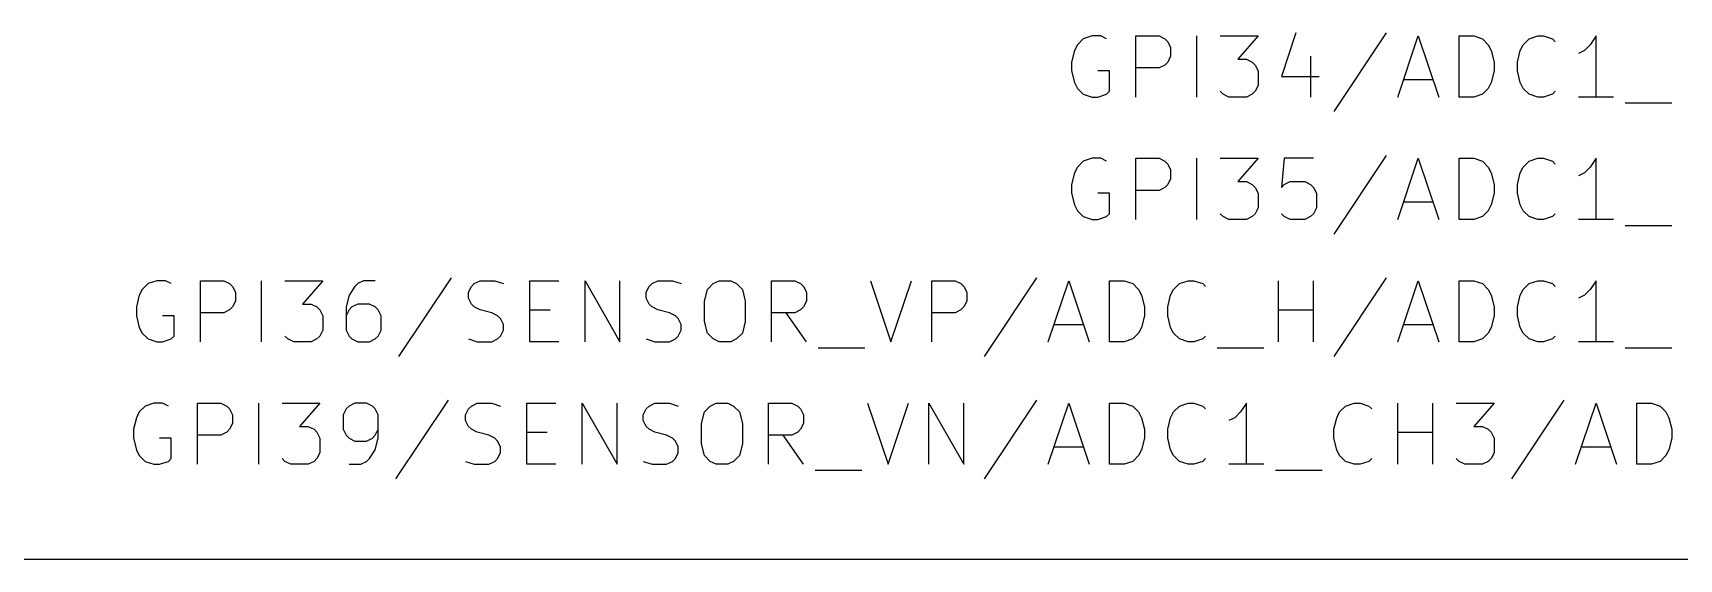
# Model space of a CAD drawing. Extents: x 0.4 to 16.1, y -11.3 to -0.4.
# Drawn here: x 5.768 to 7.114, y -10.5 to -10.07 of the extents above; entities that cross this region are included whole.
import ezdxf

# ---------------------------------------------------------------- set-up
doc = ezdxf.new("R2010")
doc.units = 0
doc.header["$MEASUREMENT"] = 0
for name, color, linetype in [('CYAN2', 4, 'CONTINUOUS'), ('LYELLOW', 51, 'CONTINUOUS'), ('RED2', 1, 'CONTINUOUS')]:
    doc.layers.add(name, color=color, linetype=linetype)

msp = doc.modelspace()

# ---------------------------------------------------------------- linework, layer by layer
at = {"layer": 'CYAN2', "linetype": 'CONTINUOUS'}
for p, q in [((6.62666, -10.075), (6.6219, -10.0798)), ((6.63381, -10.0726), (6.62666, -10.075)), ((6.64095, -10.0726), (6.63381, -10.0726)), ((6.64571, -10.075), (6.64095, -10.0726)), ((6.66952, -10.1226), (6.66952, -10.0726)), ((6.66952, -10.0726), (6.68857, -10.0726)), ((6.68857, -10.0726), (6.69333, -10.075)), ((6.69333, -10.075), (6.69571, -10.0774)), ((6.71952, -10.1226), (6.71952, -10.0726)), ((6.73857, -10.0726), (6.76952, -10.0726)), ((6.76952, -10.0726), (6.75285, -10.0917)), ((6.80047, -10.0702), (6.78857, -10.1059)), ((6.87428, -10.0702), (6.83143, -10.1345)), ((6.88381, -10.1226), (6.90047, -10.0726)), ((6.90047, -10.0726), (6.91714, -10.1226)), ((6.93381, -10.1226), (6.93381, -10.0726)), ((6.93381, -10.0726), (6.94571, -10.0726)), ((6.94571, -10.0726), (6.95285, -10.075)), ((6.95285, -10.075), (6.95761, -10.0798)), ((6.98619, -10.0798), (6.99095, -10.075)), ((6.99095, -10.075), (6.99809, -10.0726)), ((6.99809, -10.0726), (7.00285, -10.0726)), ((7.00285, -10.0726), (7.01, -10.075)), ((7.01, -10.075), (7.01238, -10.0774)), ((7.04571, -10.0726), (7.04095, -10.0798)), ((7.04571, -10.1226), (7.04571, -10.0726)), ((6.61952, -10.0845), (6.61714, -10.094)), ((6.6219, -10.0798), (6.61952, -10.0845)), ((6.69571, -10.0774), (6.69809, -10.0821)), ((6.69809, -10.0893), (6.69571, -10.094)), ((6.69809, -10.0821), (6.69809, -10.0893)), ((6.81238, -10.0893), (6.81238, -10.1226)), ((6.95761, -10.0798), (6.96, -10.0845)), ((6.96, -10.0845), (6.96238, -10.094)), ((6.98143, -10.094), (6.98381, -10.0845)), ((6.98381, -10.0845), (6.98619, -10.0798)), ((7.03619, -10.0845), (7.03143, -10.0869)), ((7.04095, -10.0798), (7.03619, -10.0845)), ((6.61714, -10.094), (6.61714, -10.1012)), ((6.61714, -10.1012), (6.61952, -10.1107)), ((6.64809, -10.1012), (6.63857, -10.1012)), ((6.64809, -10.1179), (6.64809, -10.1012)), ((6.68857, -10.0988), (6.66952, -10.0988)), ((6.69333, -10.0964), (6.68857, -10.0988)), ((6.69571, -10.094), (6.69333, -10.0964)), ((6.75285, -10.0917), (6.76, -10.0917)), ((6.76, -10.0917), (6.76476, -10.094)), ((6.76476, -10.094), (6.76714, -10.0964)), ((6.76714, -10.0964), (6.76952, -10.1012)), ((6.76952, -10.1012), (6.76952, -10.1131)), ((6.96238, -10.1012), (6.96, -10.1107)), ((6.96238, -10.094), (6.96238, -10.1012)), ((6.98143, -10.1012), (6.98143, -10.094)), ((6.98381, -10.1107), (6.98143, -10.1012)), ((6.61952, -10.1107), (6.6219, -10.1155)), ((6.6219, -10.1155), (6.62666, -10.1202)), ((6.76952, -10.1131), (6.76714, -10.1179)), ((6.78857, -10.1059), (6.81952, -10.1059)), ((6.88857, -10.1083), (6.91238, -10.1083)), ((6.95761, -10.1155), (6.95285, -10.1202)), ((6.96, -10.1107), (6.95761, -10.1155)), ((6.98619, -10.1155), (6.98381, -10.1107)), ((6.99095, -10.1202), (6.98619, -10.1155)), ((6.62666, -10.1202), (6.63381, -10.1226)), ((6.63381, -10.1226), (6.63857, -10.1226)), ((6.63857, -10.1226), (6.64571, -10.1202)), ((6.64571, -10.1202), (6.64809, -10.1179)), ((6.74095, -10.1202), (6.73857, -10.1179)), ((6.74571, -10.1226), (6.74095, -10.1202)), ((6.76, -10.1226), (6.74571, -10.1226)), ((6.76476, -10.1202), (6.76, -10.1226)), ((6.76714, -10.1179), (6.76476, -10.1202)), ((6.94571, -10.1226), (6.93381, -10.1226)), ((6.95285, -10.1202), (6.94571, -10.1226)), ((6.99809, -10.1226), (6.99095, -10.1202)), ((7.00285, -10.1226), (6.99809, -10.1226)), ((7.01, -10.1202), (7.00285, -10.1226)), ((7.01238, -10.1179), (7.01, -10.1202)), ((7.06, -10.1226), (7.03143, -10.1226)), ((7.06952, -10.1274), (7.10761, -10.1274)), ((6.6219, -10.1798), (6.61952, -10.1845)), ((6.62666, -10.175), (6.6219, -10.1798)), ((6.63381, -10.1726), (6.62666, -10.175)), ((6.64095, -10.1726), (6.63381, -10.1726)), ((6.64571, -10.175), (6.64095, -10.1726)), ((6.66952, -10.2226), (6.66952, -10.1726)), ((6.66952, -10.1726), (6.68857, -10.1726)), ((6.68857, -10.1726), (6.69333, -10.175)), ((6.69333, -10.175), (6.69571, -10.1774)), ((6.69571, -10.1774), (6.69809, -10.1821)), ((6.69809, -10.1821), (6.69809, -10.1893)), ((6.71952, -10.2226), (6.71952, -10.1726)), ((6.73857, -10.1726), (6.76952, -10.1726)), ((6.76952, -10.1726), (6.75285, -10.1917)), ((6.79095, -10.1726), (6.78857, -10.1964)), ((6.81476, -10.1726), (6.79095, -10.1726)), ((6.87428, -10.1702), (6.83143, -10.2345)), ((6.88381, -10.2226), (6.90047, -10.1726)), ((6.90047, -10.1726), (6.91714, -10.2226)), ((6.93381, -10.2226), (6.93381, -10.1726)), ((6.93381, -10.1726), (6.94571, -10.1726)), ((6.94571, -10.1726), (6.95285, -10.175)), ((6.95285, -10.175), (6.95761, -10.1798)), ((6.95761, -10.1798), (6.96, -10.1845)), ((6.98381, -10.1845), (6.98619, -10.1798)), ((6.98619, -10.1798), (6.99095, -10.175)), ((6.99095, -10.175), (6.99809, -10.1726)), ((6.99809, -10.1726), (7.00285, -10.1726)), ((7.00285, -10.1726), (7.01, -10.175)), ((7.01, -10.175), (7.01238, -10.1774)), ((7.04095, -10.1798), (7.03619, -10.1845)), ((7.04571, -10.1726), (7.04095, -10.1798)), ((7.04571, -10.2226), (7.04571, -10.1726)), ((6.61952, -10.1845), (6.61714, -10.194)), ((6.61714, -10.194), (6.61714, -10.2012)), ((6.69333, -10.1964), (6.68857, -10.1988)), ((6.69571, -10.194), (6.69333, -10.1964)), ((6.69809, -10.1893), (6.69571, -10.194)), ((6.75285, -10.1917), (6.76, -10.1917)), ((6.76, -10.1917), (6.76476, -10.194)), ((6.76476, -10.194), (6.76714, -10.1964)), ((6.76714, -10.1964), (6.76952, -10.2012)), ((6.78857, -10.1964), (6.79095, -10.194)), ((6.79095, -10.194), (6.79571, -10.1917)), ((6.79571, -10.1917), (6.80761, -10.1917)), ((6.80761, -10.1917), (6.81238, -10.194)), ((6.81238, -10.194), (6.81476, -10.1964)), ((6.81476, -10.1964), (6.81714, -10.2012)), ((6.96, -10.1845), (6.96238, -10.194)), ((6.96238, -10.194), (6.96238, -10.2012)), ((6.98143, -10.194), (6.98381, -10.1845)), ((6.98143, -10.2012), (6.98143, -10.194)), ((7.03619, -10.1845), (7.03143, -10.1869)), ((6.61714, -10.2012), (6.61952, -10.2107)), ((6.64809, -10.2012), (6.63857, -10.2012)), ((6.64809, -10.2179), (6.64809, -10.2012)), ((6.68857, -10.1988), (6.66952, -10.1988)), ((6.76952, -10.2012), (6.76952, -10.2131)), ((6.81714, -10.2012), (6.81714, -10.2131)), ((6.88857, -10.2083), (6.91238, -10.2083)), ((6.96238, -10.2012), (6.96, -10.2107)), ((6.98381, -10.2107), (6.98143, -10.2012)), ((6.61952, -10.2107), (6.6219, -10.2155)), ((6.6219, -10.2155), (6.62666, -10.2202)), ((6.62666, -10.2202), (6.63381, -10.2226)), ((6.63381, -10.2226), (6.63857, -10.2226)), ((6.63857, -10.2226), (6.64571, -10.2202)), ((6.64571, -10.2202), (6.64809, -10.2179)), ((6.74095, -10.2202), (6.73857, -10.2179)), ((6.74571, -10.2226), (6.74095, -10.2202)), ((6.76, -10.2226), (6.74571, -10.2226)), ((6.76476, -10.2202), (6.76, -10.2226)), ((6.76714, -10.2179), (6.76476, -10.2202)), ((6.76952, -10.2131), (6.76714, -10.2179)), ((6.79095, -10.2202), (6.78857, -10.2179)), ((6.79571, -10.2226), (6.79095, -10.2202)), ((6.80761, -10.2226), (6.79571, -10.2226)), ((6.81238, -10.2202), (6.80761, -10.2226)), ((6.81476, -10.2179), (6.81238, -10.2202)), ((6.81714, -10.2131), (6.81476, -10.2179)), ((6.94571, -10.2226), (6.93381, -10.2226)), ((6.95285, -10.2202), (6.94571, -10.2226)), ((6.95761, -10.2155), (6.95285, -10.2202)), ((6.96, -10.2107), (6.95761, -10.2155)), ((6.98619, -10.2155), (6.98381, -10.2107)), ((6.99095, -10.2202), (6.98619, -10.2155)), ((6.99809, -10.2226), (6.99095, -10.2202)), ((7.00285, -10.2226), (6.99809, -10.2226)), ((7.01, -10.2202), (7.00285, -10.2226)), ((7.01238, -10.2179), (7.01, -10.2202)), ((7.06, -10.2226), (7.03143, -10.2226)), ((7.06952, -10.2274), (7.10761, -10.2274)), ((5.86238, -10.275), (5.85761, -10.2798)), ((5.86952, -10.2726), (5.86238, -10.275)), ((5.87666, -10.2726), (5.86952, -10.2726)), ((5.88143, -10.275), (5.87666, -10.2726)), ((5.90523, -10.3226), (5.90523, -10.2726)), ((5.90523, -10.2726), (5.92428, -10.2726)), ((5.92428, -10.2726), (5.92904, -10.275)), ((5.92904, -10.275), (5.93143, -10.2774)), ((5.93143, -10.2774), (5.93381, -10.2821)), ((5.95523, -10.3226), (5.95523, -10.2726)), ((5.97428, -10.2726), (6.00523, -10.2726)), ((6.00523, -10.2726), (5.98857, -10.2917)), ((6.03143, -10.2774), (6.02666, -10.2845)), ((6.03381, -10.275), (6.03143, -10.2774)), ((6.03857, -10.2726), (6.03381, -10.275)), ((6.04809, -10.2726), (6.03857, -10.2726)), ((6.11, -10.2702), (6.06714, -10.3345)), ((6.12428, -10.2821), (6.12666, -10.2774)), ((6.12666, -10.2774), (6.12904, -10.275)), ((6.12904, -10.275), (6.13381, -10.2726)), ((6.13381, -10.2726), (6.14571, -10.2726)), ((6.14571, -10.2726), (6.15285, -10.275)), ((6.17428, -10.3226), (6.17428, -10.2726)), ((6.17428, -10.2726), (6.19809, -10.2726)), ((6.21952, -10.3226), (6.21952, -10.2726)), ((6.21952, -10.2726), (6.24809, -10.3226)), ((6.24809, -10.3226), (6.24809, -10.2726)), ((6.26952, -10.2821), (6.2719, -10.2774)), ((6.2719, -10.2774), (6.27428, -10.275)), ((6.27428, -10.275), (6.27904, -10.2726)), ((6.27904, -10.2726), (6.29095, -10.2726)), ((6.29095, -10.2726), (6.29809, -10.275)), ((6.31952, -10.2798), (6.32428, -10.275)), ((6.32428, -10.275), (6.32904, -10.2726)), ((6.32904, -10.2726), (6.33857, -10.2726)), ((6.33857, -10.2726), (6.34333, -10.275)), ((6.34333, -10.275), (6.34809, -10.2798)), ((6.3719, -10.3226), (6.3719, -10.2726)), ((6.3719, -10.2726), (6.39095, -10.2726)), ((6.39095, -10.2726), (6.39571, -10.275)), ((6.39571, -10.275), (6.39809, -10.2774)), ((6.39809, -10.2774), (6.40047, -10.2821)), ((6.45285, -10.2726), (6.46952, -10.3226)), ((6.46952, -10.3226), (6.48619, -10.2726)), ((6.50285, -10.3226), (6.50285, -10.2726)), ((6.50285, -10.2726), (6.5219, -10.2726)), ((6.5219, -10.2726), (6.52666, -10.275)), ((6.52666, -10.275), (6.52904, -10.2774)), ((6.52904, -10.2774), (6.53143, -10.2821)), ((6.58857, -10.2702), (6.54571, -10.3345)), ((6.59809, -10.3226), (6.61476, -10.2726)), ((6.61476, -10.2726), (6.63143, -10.3226)), ((6.64809, -10.3226), (6.64809, -10.2726)), ((6.64809, -10.2726), (6.66, -10.2726)), ((6.66, -10.2726), (6.66714, -10.275)), ((6.66714, -10.275), (6.6719, -10.2798)), ((6.70047, -10.2798), (6.70523, -10.275)), ((6.70523, -10.275), (6.71238, -10.2726)), ((6.71238, -10.2726), (6.71714, -10.2726)), ((6.71714, -10.2726), (6.72428, -10.275)), ((6.72428, -10.275), (6.72666, -10.2774)), ((6.78619, -10.3226), (6.78619, -10.2726)), ((6.81476, -10.3226), (6.81476, -10.2726)), ((6.87428, -10.2702), (6.83143, -10.3345)), ((6.88381, -10.3226), (6.90047, -10.2726)), ((6.90047, -10.2726), (6.91714, -10.3226)), ((6.93381, -10.3226), (6.93381, -10.2726)), ((6.93381, -10.2726), (6.94571, -10.2726)), ((6.94571, -10.2726), (6.95285, -10.275)), ((6.95285, -10.275), (6.95761, -10.2798)), ((6.98619, -10.2798), (6.99095, -10.275)), ((6.99095, -10.275), (6.99809, -10.2726)), ((6.99809, -10.2726), (7.00285, -10.2726)), ((7.00285, -10.2726), (7.01, -10.275)), ((7.01, -10.275), (7.01238, -10.2774)), ((7.04571, -10.2726), (7.04095, -10.2798)), ((7.04571, -10.3226), (7.04571, -10.2726)), ((5.85523, -10.2845), (5.85285, -10.294)), ((5.85761, -10.2798), (5.85523, -10.2845)), ((5.93381, -10.2893), (5.93143, -10.294)), ((5.93381, -10.2821), (5.93381, -10.2893)), ((6.02666, -10.2845), (6.02428, -10.294)), ((6.12428, -10.2869), (6.12428, -10.2821)), ((6.12666, -10.2917), (6.12428, -10.2869)), ((6.26952, -10.2869), (6.26952, -10.2821)), ((6.2719, -10.2917), (6.26952, -10.2869)), ((6.31714, -10.2893), (6.31952, -10.2798)), ((6.31714, -10.3059), (6.31714, -10.2893)), ((6.34809, -10.2798), (6.35047, -10.2893)), ((6.35047, -10.2893), (6.35047, -10.3059)), ((6.40047, -10.2893), (6.39809, -10.294)), ((6.40047, -10.2821), (6.40047, -10.2893)), ((6.53143, -10.2893), (6.52904, -10.294)), ((6.53143, -10.2821), (6.53143, -10.2893)), ((6.6719, -10.2798), (6.67428, -10.2845)), ((6.67428, -10.2845), (6.67666, -10.294)), ((6.69571, -10.294), (6.69809, -10.2845)), ((6.69809, -10.2845), (6.70047, -10.2798)), ((6.95761, -10.2798), (6.96, -10.2845)), ((6.96, -10.2845), (6.96238, -10.294)), ((6.98143, -10.294), (6.98381, -10.2845)), ((6.98381, -10.2845), (6.98619, -10.2798)), ((7.03619, -10.2845), (7.03143, -10.2869)), ((7.04095, -10.2798), (7.03619, -10.2845)), ((5.85285, -10.294), (5.85285, -10.3012)), ((5.85285, -10.3012), (5.85523, -10.3107)), ((5.88381, -10.3012), (5.87428, -10.3012)), ((5.88381, -10.3179), (5.88381, -10.3012)), ((5.92428, -10.2988), (5.90523, -10.2988)), ((5.92904, -10.2964), (5.92428, -10.2988)), ((5.93143, -10.294), (5.92904, -10.2964)), ((5.98857, -10.2917), (5.99571, -10.2917)), ((5.99571, -10.2917), (6.00047, -10.294)), ((6.00047, -10.294), (6.00285, -10.2964)), ((6.00285, -10.2964), (6.00523, -10.3012)), ((6.00523, -10.3012), (6.00523, -10.3131)), ((6.02428, -10.294), (6.02428, -10.3131)), ((6.02666, -10.2964), (6.02428, -10.3012)), ((6.02904, -10.294), (6.02666, -10.2964)), ((6.03381, -10.2917), (6.02904, -10.294)), ((6.04333, -10.2917), (6.03381, -10.2917)), ((6.04809, -10.294), (6.04333, -10.2917)), ((6.05047, -10.2964), (6.04809, -10.294)), ((6.05285, -10.3012), (6.05047, -10.2964)), ((6.05285, -10.3131), (6.05285, -10.3012)), ((6.12904, -10.294), (6.12666, -10.2917)), ((6.13381, -10.2964), (6.12904, -10.294)), ((6.14333, -10.2988), (6.13381, -10.2964)), ((6.14809, -10.3012), (6.14333, -10.2988)), ((6.15047, -10.3036), (6.14809, -10.3012)), ((6.15285, -10.3083), (6.15047, -10.3036)), ((6.17428, -10.2964), (6.19095, -10.2964)), ((6.27428, -10.294), (6.2719, -10.2917)), ((6.27904, -10.2964), (6.27428, -10.294)), ((6.28857, -10.2988), (6.27904, -10.2964)), ((6.29333, -10.3012), (6.28857, -10.2988)), ((6.29571, -10.3036), (6.29333, -10.3012)), ((6.29809, -10.3083), (6.29571, -10.3036)), ((6.39095, -10.2988), (6.3719, -10.2988)), ((6.40047, -10.3226), (6.38381, -10.2988)), ((6.39571, -10.2964), (6.39095, -10.2988)), ((6.39809, -10.294), (6.39571, -10.2964)), ((6.5219, -10.2988), (6.50285, -10.2988)), ((6.52666, -10.2964), (6.5219, -10.2988)), ((6.52904, -10.294), (6.52666, -10.2964)), ((6.67666, -10.3012), (6.67428, -10.3107)), ((6.67666, -10.294), (6.67666, -10.3012)), ((6.69571, -10.3012), (6.69571, -10.294)), ((6.69809, -10.3107), (6.69571, -10.3012)), ((6.78619, -10.2964), (6.81476, -10.2964)), ((6.96238, -10.3012), (6.96, -10.3107)), ((6.96238, -10.294), (6.96238, -10.3012)), ((6.98143, -10.3012), (6.98143, -10.294)), ((6.98381, -10.3107), (6.98143, -10.3012)), ((5.85523, -10.3107), (5.85761, -10.3155)), ((5.85761, -10.3155), (5.86238, -10.3202)), ((5.88143, -10.3202), (5.88381, -10.3179)), ((5.97666, -10.3202), (5.97428, -10.3179)), ((6.00285, -10.3179), (6.00047, -10.3202)), ((6.00523, -10.3131), (6.00285, -10.3179)), ((6.02428, -10.3131), (6.02666, -10.3179)), ((6.02666, -10.3179), (6.02904, -10.3202)), ((6.04809, -10.3202), (6.05047, -10.3179)), ((6.05047, -10.3179), (6.05285, -10.3131)), ((6.14809, -10.3202), (6.15047, -10.3179)), ((6.15047, -10.3179), (6.15285, -10.3131)), ((6.15285, -10.3131), (6.15285, -10.3083)), ((6.29333, -10.3202), (6.29571, -10.3179)), ((6.29571, -10.3179), (6.29809, -10.3131)), ((6.29809, -10.3131), (6.29809, -10.3083)), ((6.31952, -10.3155), (6.31714, -10.3059)), ((6.32428, -10.3202), (6.31952, -10.3155)), ((6.34809, -10.3155), (6.34333, -10.3202)), ((6.35047, -10.3059), (6.34809, -10.3155)), ((6.60285, -10.3083), (6.62666, -10.3083)), ((6.6719, -10.3155), (6.66714, -10.3202)), ((6.67428, -10.3107), (6.6719, -10.3155)), ((6.70047, -10.3155), (6.69809, -10.3107)), ((6.70523, -10.3202), (6.70047, -10.3155)), ((6.72666, -10.3179), (6.72428, -10.3202)), ((6.88857, -10.3083), (6.91238, -10.3083)), ((6.95761, -10.3155), (6.95285, -10.3202)), ((6.96, -10.3107), (6.95761, -10.3155)), ((6.98619, -10.3155), (6.98381, -10.3107)), ((6.99095, -10.3202), (6.98619, -10.3155)), ((7.01238, -10.3179), (7.01, -10.3202)), ((5.86238, -10.3202), (5.86952, -10.3226)), ((5.86952, -10.3226), (5.87428, -10.3226)), ((5.87428, -10.3226), (5.88143, -10.3202)), ((5.98143, -10.3226), (5.97666, -10.3202)), ((5.99571, -10.3226), (5.98143, -10.3226)), ((6.00047, -10.3202), (5.99571, -10.3226)), ((6.02904, -10.3202), (6.03381, -10.3226)), ((6.03381, -10.3226), (6.04333, -10.3226)), ((6.04333, -10.3226), (6.04809, -10.3202)), ((6.12428, -10.3202), (6.13143, -10.3226)), ((6.13143, -10.3226), (6.14333, -10.3226)), ((6.14333, -10.3226), (6.14809, -10.3202)), ((6.19809, -10.3226), (6.17428, -10.3226)), ((6.26952, -10.3202), (6.27666, -10.3226)), ((6.27666, -10.3226), (6.28857, -10.3226)), ((6.28857, -10.3226), (6.29333, -10.3202)), ((6.32904, -10.3226), (6.32428, -10.3202)), ((6.33857, -10.3226), (6.32904, -10.3226)), ((6.34333, -10.3202), (6.33857, -10.3226)), ((6.41, -10.3274), (6.44809, -10.3274)), ((6.66, -10.3226), (6.64809, -10.3226)), ((6.66714, -10.3202), (6.66, -10.3226)), ((6.71238, -10.3226), (6.70523, -10.3202)), ((6.71714, -10.3226), (6.71238, -10.3226)), ((6.72428, -10.3202), (6.71714, -10.3226)), ((6.73619, -10.3274), (6.77428, -10.3274)), ((6.94571, -10.3226), (6.93381, -10.3226)), ((6.95285, -10.3202), (6.94571, -10.3226)), ((6.99809, -10.3226), (6.99095, -10.3202)), ((7.00285, -10.3226), (6.99809, -10.3226)), ((7.01, -10.3202), (7.00285, -10.3226)), ((7.06, -10.3226), (7.03143, -10.3226)), ((7.06952, -10.3274), (7.10761, -10.3274)), ((6.10761, -10.3702), (6.06476, -10.4345)), ((6.58857, -10.3702), (6.54571, -10.4345)), ((7.01952, -10.3702), (6.97666, -10.4345)), ((5.85285, -10.3845), (5.85047, -10.394)), ((5.85523, -10.3798), (5.85285, -10.3845)), ((5.86, -10.375), (5.85523, -10.3798)), ((5.86714, -10.3726), (5.86, -10.375)), ((5.87428, -10.3726), (5.86714, -10.3726)), ((5.87904, -10.375), (5.87428, -10.3726)), ((5.90285, -10.4226), (5.90285, -10.3726)), ((5.90285, -10.3726), (5.9219, -10.3726)), ((5.9219, -10.3726), (5.92666, -10.375)), ((5.92666, -10.375), (5.92904, -10.3774)), ((5.92904, -10.3774), (5.93143, -10.3821)), ((5.93143, -10.3821), (5.93143, -10.3893)), ((5.95285, -10.4226), (5.95285, -10.3726)), ((5.9719, -10.3726), (6.00285, -10.3726)), ((6.00285, -10.3726), (5.98619, -10.3917)), ((6.02428, -10.3774), (6.0219, -10.3821)), ((6.0219, -10.3821), (6.0219, -10.394)), ((6.02666, -10.375), (6.02428, -10.3774)), ((6.03143, -10.3726), (6.02666, -10.375)), ((6.04095, -10.3726), (6.03143, -10.3726)), ((6.04571, -10.375), (6.04095, -10.3726)), ((6.04809, -10.3774), (6.04571, -10.375)), ((6.05047, -10.3821), (6.04809, -10.3774)), ((6.05047, -10.4012), (6.05047, -10.3821)), ((6.1219, -10.3821), (6.12428, -10.3774)), ((6.1219, -10.3869), (6.1219, -10.3821)), ((6.12428, -10.3774), (6.12666, -10.375)), ((6.12666, -10.375), (6.13143, -10.3726)), ((6.13143, -10.3726), (6.14333, -10.3726)), ((6.14333, -10.3726), (6.15047, -10.375)), ((6.1719, -10.4226), (6.1719, -10.3726)), ((6.1719, -10.3726), (6.19571, -10.3726)), ((6.21714, -10.4226), (6.21714, -10.3726)), ((6.21714, -10.3726), (6.24571, -10.4226)), ((6.24571, -10.4226), (6.24571, -10.3726)), ((6.26714, -10.3821), (6.26952, -10.3774)), ((6.26714, -10.3869), (6.26714, -10.3821)), ((6.26952, -10.3774), (6.2719, -10.375)), ((6.2719, -10.375), (6.27666, -10.3726)), ((6.27666, -10.3726), (6.28857, -10.3726)), ((6.28857, -10.3726), (6.29571, -10.375)), ((6.31476, -10.3893), (6.31714, -10.3798)), ((6.31714, -10.3798), (6.3219, -10.375)), ((6.3219, -10.375), (6.32666, -10.3726)), ((6.32666, -10.3726), (6.33619, -10.3726)), ((6.33619, -10.3726), (6.34095, -10.375)), ((6.34095, -10.375), (6.34571, -10.3798)), ((6.34571, -10.3798), (6.34809, -10.3893)), ((6.36952, -10.4226), (6.36952, -10.3726)), ((6.36952, -10.3726), (6.38857, -10.3726)), ((6.38857, -10.3726), (6.39333, -10.375)), ((6.39333, -10.375), (6.39571, -10.3774)), ((6.39571, -10.3774), (6.39809, -10.3821)), ((6.39809, -10.3821), (6.39809, -10.3893)), ((6.45047, -10.3726), (6.46714, -10.4226)), ((6.46714, -10.4226), (6.48381, -10.3726)), ((6.50047, -10.4226), (6.50047, -10.3726)), ((6.50047, -10.3726), (6.52904, -10.4226)), ((6.52904, -10.4226), (6.52904, -10.3726)), ((6.59809, -10.4226), (6.61476, -10.3726)), ((6.61476, -10.3726), (6.63143, -10.4226)), ((6.64809, -10.4226), (6.64809, -10.3726)), ((6.64809, -10.3726), (6.66, -10.3726)), ((6.66, -10.3726), (6.66714, -10.375)), ((6.66714, -10.375), (6.6719, -10.3798)), ((6.6719, -10.3798), (6.67428, -10.3845)), ((6.67428, -10.3845), (6.67666, -10.394)), ((6.69571, -10.394), (6.69809, -10.3845)), ((6.69809, -10.3845), (6.70047, -10.3798)), ((6.70047, -10.3798), (6.70523, -10.375)), ((6.70523, -10.375), (6.71238, -10.3726)), ((6.71238, -10.3726), (6.71714, -10.3726)), ((6.71714, -10.3726), (6.72428, -10.375)), ((6.72428, -10.375), (6.72666, -10.3774)), ((6.75047, -10.3845), (6.74571, -10.3869)), ((6.75523, -10.3798), (6.75047, -10.3845)), ((6.76, -10.3726), (6.75523, -10.3798)), ((6.76, -10.4226), (6.76, -10.3726)), ((6.83143, -10.394), (6.83381, -10.3845)), ((6.83381, -10.3845), (6.83619, -10.3798)), ((6.83619, -10.3798), (6.84095, -10.375)), ((6.84095, -10.375), (6.84809, -10.3726)), ((6.84809, -10.3726), (6.85285, -10.3726)), ((6.85285, -10.3726), (6.86, -10.375)), ((6.86, -10.375), (6.86238, -10.3774)), ((6.88381, -10.4226), (6.88381, -10.3726)), ((6.91238, -10.4226), (6.91238, -10.3726)), ((6.93143, -10.3726), (6.96238, -10.3726)), ((6.96238, -10.3726), (6.94571, -10.3917)), ((7.02904, -10.4226), (7.04571, -10.3726)), ((7.04571, -10.3726), (7.06238, -10.4226)), ((7.07904, -10.4226), (7.07904, -10.3726)), ((7.07904, -10.3726), (7.09095, -10.3726)), ((7.09095, -10.3726), (7.09809, -10.375)), ((7.09809, -10.375), (7.10285, -10.3798)), ((7.10285, -10.3798), (7.10523, -10.3845)), ((7.10523, -10.3845), (7.10761, -10.394)), ((5.85047, -10.394), (5.85047, -10.4012)), ((5.92666, -10.3964), (5.9219, -10.3988)), ((5.92904, -10.394), (5.92666, -10.3964)), ((5.93143, -10.3893), (5.92904, -10.394)), ((5.98619, -10.3917), (5.99333, -10.3917)), ((5.99333, -10.3917), (5.99809, -10.394)), ((5.99809, -10.394), (6.00047, -10.3964)), ((6.00047, -10.3964), (6.00285, -10.4012)), ((6.0219, -10.394), (6.02428, -10.3988)), ((6.04809, -10.3988), (6.05047, -10.394)), ((6.12428, -10.3917), (6.1219, -10.3869)), ((6.12666, -10.394), (6.12428, -10.3917)), ((6.13143, -10.3964), (6.12666, -10.394)), ((6.14095, -10.3988), (6.13143, -10.3964)), ((6.1719, -10.3964), (6.18857, -10.3964)), ((6.26952, -10.3917), (6.26714, -10.3869)), ((6.2719, -10.394), (6.26952, -10.3917)), ((6.27666, -10.3964), (6.2719, -10.394)), ((6.28619, -10.3988), (6.27666, -10.3964)), ((6.31476, -10.4059), (6.31476, -10.3893)), ((6.34809, -10.3893), (6.34809, -10.4059)), ((6.39333, -10.3964), (6.38857, -10.3988)), ((6.39571, -10.394), (6.39333, -10.3964)), ((6.39809, -10.3893), (6.39571, -10.394)), ((6.67666, -10.394), (6.67666, -10.4012)), ((6.69571, -10.4012), (6.69571, -10.394)), ((6.83143, -10.4012), (6.83143, -10.394)), ((6.88381, -10.3964), (6.91238, -10.3964)), ((6.94571, -10.3917), (6.95285, -10.3917)), ((6.95285, -10.3917), (6.95761, -10.394)), ((6.95761, -10.394), (6.96, -10.3964)), ((6.96, -10.3964), (6.96238, -10.4012)), ((7.10761, -10.394), (7.10761, -10.4012)), ((5.85047, -10.4012), (5.85285, -10.4107)), ((5.85285, -10.4107), (5.85523, -10.4155)), ((5.88143, -10.4012), (5.8719, -10.4012)), ((5.88143, -10.4179), (5.88143, -10.4012)), ((5.9219, -10.3988), (5.90285, -10.3988)), ((6.00285, -10.4012), (6.00285, -10.4131)), ((6.02428, -10.3988), (6.02666, -10.4012)), ((6.02666, -10.4012), (6.03143, -10.4036)), ((6.03143, -10.4036), (6.04095, -10.4036)), ((6.04095, -10.4036), (6.04571, -10.4012)), ((6.04333, -10.4179), (6.04809, -10.4107)), ((6.04571, -10.4012), (6.04809, -10.3988)), ((6.04809, -10.4107), (6.05047, -10.4012)), ((6.14571, -10.4012), (6.14095, -10.3988)), ((6.14809, -10.4036), (6.14571, -10.4012)), ((6.15047, -10.4083), (6.14809, -10.4036)), ((6.15047, -10.4131), (6.15047, -10.4083)), ((6.29095, -10.4012), (6.28619, -10.3988)), ((6.29333, -10.4036), (6.29095, -10.4012)), ((6.29571, -10.4083), (6.29333, -10.4036)), ((6.29571, -10.4131), (6.29571, -10.4083)), ((6.31714, -10.4155), (6.31476, -10.4059)), ((6.34809, -10.4059), (6.34571, -10.4155)), ((6.38857, -10.3988), (6.36952, -10.3988)), ((6.39809, -10.4226), (6.38143, -10.3988)), ((6.60285, -10.4083), (6.62666, -10.4083)), ((6.67428, -10.4107), (6.6719, -10.4155)), ((6.67666, -10.4012), (6.67428, -10.4107)), ((6.69809, -10.4107), (6.69571, -10.4012)), ((6.70047, -10.4155), (6.69809, -10.4107)), ((6.83381, -10.4107), (6.83143, -10.4012)), ((6.83619, -10.4155), (6.83381, -10.4107)), ((6.96238, -10.4012), (6.96238, -10.4131)), ((7.03381, -10.4083), (7.05761, -10.4083)), ((7.10523, -10.4107), (7.10285, -10.4155)), ((7.10761, -10.4012), (7.10523, -10.4107)), ((5.85523, -10.4155), (5.86, -10.4202)), ((5.86, -10.4202), (5.86714, -10.4226)), ((5.86714, -10.4226), (5.8719, -10.4226)), ((5.8719, -10.4226), (5.87904, -10.4202)), ((5.87904, -10.4202), (5.88143, -10.4179)), ((5.97428, -10.4202), (5.9719, -10.4179)), ((5.97904, -10.4226), (5.97428, -10.4202)), ((5.99333, -10.4226), (5.97904, -10.4226)), ((5.99809, -10.4202), (5.99333, -10.4226)), ((6.00047, -10.4179), (5.99809, -10.4202)), ((6.00285, -10.4131), (6.00047, -10.4179)), ((6.02666, -10.4226), (6.03619, -10.4226)), ((6.03619, -10.4226), (6.04095, -10.4202)), ((6.04095, -10.4202), (6.04333, -10.4179)), ((6.1219, -10.4202), (6.12904, -10.4226)), ((6.12904, -10.4226), (6.14095, -10.4226)), ((6.14095, -10.4226), (6.14571, -10.4202)), ((6.14571, -10.4202), (6.14809, -10.4179)), ((6.14809, -10.4179), (6.15047, -10.4131)), ((6.19571, -10.4226), (6.1719, -10.4226)), ((6.26714, -10.4202), (6.27428, -10.4226)), ((6.27428, -10.4226), (6.28619, -10.4226)), ((6.28619, -10.4226), (6.29095, -10.4202)), ((6.29095, -10.4202), (6.29333, -10.4179)), ((6.29333, -10.4179), (6.29571, -10.4131)), ((6.3219, -10.4202), (6.31714, -10.4155)), ((6.32666, -10.4226), (6.3219, -10.4202)), ((6.33619, -10.4226), (6.32666, -10.4226)), ((6.34095, -10.4202), (6.33619, -10.4226)), ((6.34571, -10.4155), (6.34095, -10.4202)), ((6.66, -10.4226), (6.64809, -10.4226)), ((6.66714, -10.4202), (6.66, -10.4226)), ((6.6719, -10.4155), (6.66714, -10.4202)), ((6.70523, -10.4202), (6.70047, -10.4155)), ((6.71238, -10.4226), (6.70523, -10.4202)), ((6.71714, -10.4226), (6.71238, -10.4226)), ((6.72428, -10.4202), (6.71714, -10.4226)), ((6.72666, -10.4179), (6.72428, -10.4202)), ((6.77428, -10.4226), (6.74571, -10.4226)), ((6.84095, -10.4202), (6.83619, -10.4155)), ((6.84809, -10.4226), (6.84095, -10.4202)), ((6.85285, -10.4226), (6.84809, -10.4226)), ((6.86, -10.4202), (6.85285, -10.4226)), ((6.86238, -10.4179), (6.86, -10.4202)), ((6.93381, -10.4202), (6.93143, -10.4179)), ((6.93857, -10.4226), (6.93381, -10.4202)), ((6.95285, -10.4226), (6.93857, -10.4226)), ((6.95761, -10.4202), (6.95285, -10.4226)), ((6.96, -10.4179), (6.95761, -10.4202)), ((6.96238, -10.4131), (6.96, -10.4179)), ((7.09095, -10.4226), (7.07904, -10.4226)), ((7.09809, -10.4202), (7.09095, -10.4226)), ((7.10285, -10.4155), (7.09809, -10.4202)), ((6.40761, -10.4274), (6.44571, -10.4274)), ((6.78381, -10.4274), (6.8219, -10.4274))]:
    msp.add_line(p, q, dxfattribs=at)
at = {"layer": 'LYELLOW', "linetype": 'CONTINUOUS'}
msp.add_line((4.25, -10.5), (7.75, -10.5), dxfattribs=at)
at = {"layer": 'RED2', "linetype": 'CONTINUOUS'}
msp.add_line((4.25, -10.5), (7.75, -10.5), dxfattribs=at)
msp.add_line((4.25, -10.5), (7.75, -10.5), dxfattribs=at)

doc.saveas('drawing.dxf')
